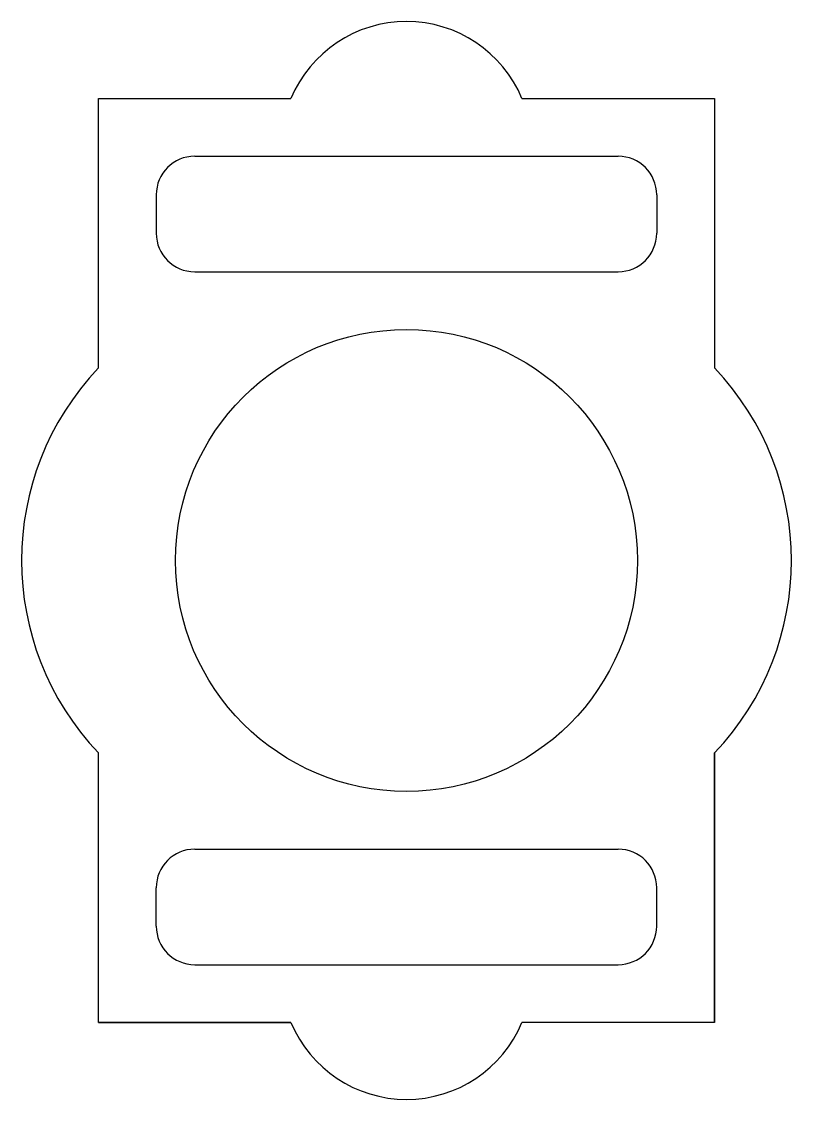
# Model space of a CAD drawing. Header units: millimetres. Extents: x 2682 to 2782, y 1888 to 2028.
import ezdxf

# ---------------------------------------------------------------- set-up
doc = ezdxf.new("R2010")
doc.units = ezdxf.units.MM

msp = doc.modelspace()

# ---------------------------------------------------------------- linework, layer by layer
for p, q in [((2772.13, 2018.29), (2772.13, 1983.29)), ((2704.63, 2010.79), (2759.63, 2010.79)), ((2699.63, 2005.79), (2699.63, 2003.29)), ((2764.63, 2005.79), (2764.63, 2003.29)), ((2699.63, 2003.29), (2699.63, 2000.79)), ((2764.63, 2003.29), (2764.63, 2000.79)), ((2704.63, 1995.79), (2759.63, 1995.79)), ((2692.13, 1898.29), (2692.13, 1933.29)), ((2772.13, 1898.29), (2772.13, 1933.29)), ((2704.63, 1920.79), (2759.63, 1920.79)), ((2699.63, 1913.29), (2699.63, 1915.79)), ((2764.63, 1913.29), (2764.63, 1915.79)), ((2699.63, 1910.79), (2699.63, 1913.29)), ((2764.63, 1910.79), (2764.63, 1913.29)), ((2704.63, 1905.79), (2759.63, 1905.79)), ((2692.13, 1898.29), (2699.63, 1898.29)), ((2692.13, 1898.29), (2717.13, 1898.29)), ((2772.13, 1898.29), (2747.13, 1898.29)), ((2772.13, 1898.29), (2764.63, 1898.29))]:
    msp.add_line(p, q)
for points in [[(2692.13, 1983.29), (2692.13, 2018.29), (2717.13, 2018.29)], [(2747.13, 2018.29), (2772.13, 2018.29), (2772.13, 1983.29)], [(2717.13, 1898.29), (2692.13, 1898.29), (2692.13, 1933.29)], [(2772.13, 1933.29), (2772.13, 1898.29), (2747.13, 1898.29)]]:
    msp.add_lwpolyline(points)
msp.add_circle((2732.13, 1958.29), 30)
for centre, radius, start, end in [((2732.13, 2012.04), 16.25, 22.6199, 157.3801), ((2704.63, 2005.79), 5, 90, 180), ((2759.63, 2005.79), 5, 0, 90), ((2704.63, 2000.79), 5, 180, 270), ((2759.63, 2000.79), 5, 270, 0), ((2718.38, 1958.29), 36.25, 136.3972, 223.6028), ((2745.88, 1958.29), 36.25, 316.3972, 43.6028), ((2704.63, 1915.79), 5, 90, 180), ((2759.63, 1915.79), 5, 0, 90), ((2704.63, 1910.79), 5, 180, 270), ((2759.63, 1910.79), 5, 270, 0), ((2732.13, 1904.54), 16.25, 202.6199, 337.3801)]:
    msp.add_arc(centre, radius, start, end)

doc.saveas('drawing.dxf')
